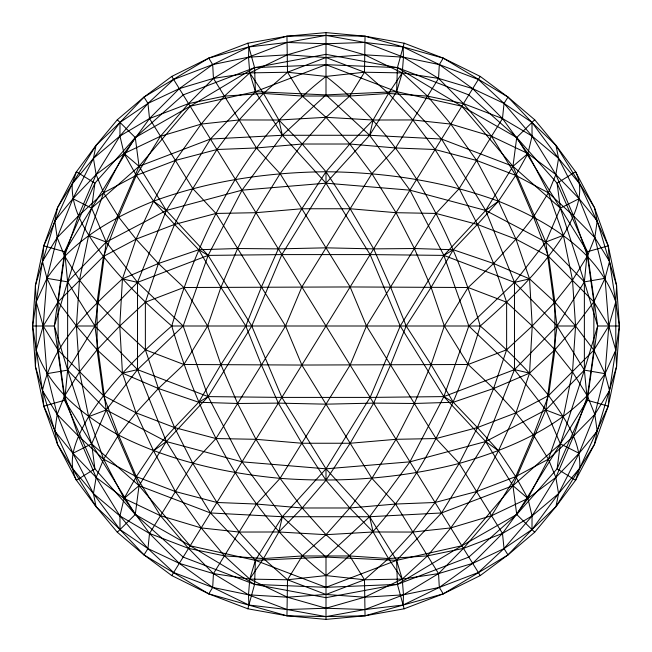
<?xml version="1.0" encoding="UTF-8"?>
<svg xmlns="http://www.w3.org/2000/svg" width="652" height="652" viewBox="0 0 652 652"><rect width="100%" height="100%" fill="white"/><g stroke="black" fill="none" stroke-linecap="round" stroke-linejoin="round"><path stroke-width="0.98" d="M120.017 122.446L93.44 158.395L72.233 183.864C70.978 211.419 88.069 235.127 103.415 256.44C123.717 281.941 147.173 304.663 171.753 326C199.553 420.442 246.79 514.183 326 575.577L364.492 579.767L402.251 579.106L438.551 573.605L472.7 563.369L504.045 548.585L531.983 529.554L558.56 493.605L579.767 468.136C581.022 440.581 563.931 416.872 548.585 395.56C528.283 370.059 504.827 347.337 480.247 326C452.447 231.558 405.21 137.816 326 76.423C246.79 137.816 199.553 231.558 171.753 326C140.816 352.993 111.011 381.99 88.631 416.669C77.979 435.397 65.697 458.91 76.423 480.247L94.907 468.821L91.639 443.873L67.629 370.132L54.336 326L67.629 281.868L91.639 208.127L94.907 183.179L76.423 171.753L72.233 183.864L43.766 245.82L42.462 261.419L32.6 326L42.462 390.581L43.766 406.18L72.233 468.136L93.44 493.605L120.017 529.554L147.955 548.585L179.3 563.369L213.448 573.605L249.749 579.106L287.508 579.767L326 575.577C405.21 514.183 452.447 420.442 480.247 326C511.184 299.007 540.989 270.01 563.369 235.331C574.021 216.603 586.303 193.09 575.577 171.753L557.093 183.179L560.361 208.127L584.371 281.868L597.664 326L587.33 400.238L557.093 468.821L516.726 514.477L468.821 557.093L397.41 584.371L326 597.664L254.59 584.371L183.179 557.093L135.274 514.477L94.907 468.821L64.67 400.238L54.336 326L64.67 251.762L94.907 183.179L135.274 137.523L183.179 94.907L254.59 67.629L326 54.336L397.41 67.629L468.821 94.907L516.726 137.523L557.093 183.179L587.33 251.762L597.664 326L584.371 370.132L560.361 443.873L557.093 468.821L575.577 480.247L579.767 468.136L608.234 406.18L609.538 390.581L619.4 326L609.538 261.419L608.234 245.82L579.767 183.864L558.56 158.395L531.983 122.446L504.045 103.415L472.7 88.631L438.551 78.395L402.251 72.894L364.492 72.233L326 76.423L287.508 72.233L249.749 72.894L213.448 78.395L179.3 88.631L147.955 103.415L120.017 122.446L119.944 136.048L124.084 153.546L136.292 175.372L153.546 201.207L174.573 224.435L198.697 249.749L220.898 287.369L245.82 326L261.419 364.965L278.331 403.123L301.843 443.246L326 480.247L349.806 507.981L373.123 531.983L388.502 558.56L402.251 579.106L403.482 594.828L403.123 605.04L365.047 615.79L326 619.4L286.953 615.79L247.833 608.797L208.754 593.866L171.753 575.577L144.019 554.909L117.311 532.236L96.023 506.628L76.423 480.247L57.523 444.346L43.766 406.18L35.404 366.473L32.6 326L35.404 285.527L43.766 245.82L57.523 207.654L76.423 171.753L96.023 145.372L117.311 119.764L144.019 97.091L171.753 76.423L208.754 58.134L247.833 43.203L286.953 36.21L326 32.6L365.047 36.21L404.167 43.203L443.246 58.134L480.247 76.423L507.981 97.091L534.689 119.764L555.977 145.372L575.577 171.753L594.477 207.654L608.234 245.82L616.596 285.527L619.4 326L616.596 366.473L608.234 406.18L594.477 444.346L575.577 480.247L555.977 506.628L534.689 532.236L507.981 554.909L480.247 575.577L443.246 593.866L404.167 608.797L365.047 615.79L326 616.596L286.953 615.79L208.754 593.866L144.019 554.909L120.017 529.554L96.023 506.628L57.523 444.346L54.809 431.102L35.404 366.473L36.21 350.132L36.21 301.868L35.404 285.527L54.809 220.898L57.523 207.654L96.023 145.372L120.017 122.446L144.019 97.091L208.754 58.134L286.953 36.21L326 35.404L365.047 36.21L443.246 58.134L507.981 97.091L531.983 122.446L555.977 145.372L594.477 207.654L597.191 220.898L616.596 285.527L615.79 301.868L615.79 350.132L616.596 366.473L597.191 431.102L594.477 444.346L555.977 506.628L531.983 529.554L507.981 554.909L443.246 593.866L403.123 605.04L364.965 609.538L326 616.596L287.035 609.538L248.877 605.04L212.691 587.419L173.652 572.505L147.955 548.585L119.944 515.952L96.137 477.427L78.395 436.033L64.581 396.025L58.134 350.157L58.134 301.843L64.581 255.975L78.395 215.967L96.137 174.573L119.944 136.048L147.955 103.415L173.652 79.495L212.691 64.581L248.877 46.96L287.035 42.462L326 35.404L364.965 42.462L403.123 46.96L439.309 64.581L478.348 79.495L504.045 103.415L532.056 136.048L555.863 174.573L573.605 215.967L587.419 255.975L593.866 301.843L593.866 350.157L587.419 396.025L573.605 436.033L555.863 477.427L532.056 515.952L504.045 548.585L478.348 572.505L439.309 587.419L403.123 605.04M531.983 529.554L532.056 515.952L527.916 498.454L515.708 476.628L498.454 450.793L477.427 427.565L453.303 402.251L431.102 364.631L406.18 326L390.581 287.035L373.669 248.877L350.157 208.754L326 171.753L302.194 144.019L278.877 120.017L263.498 93.44L249.749 72.894L248.518 57.172L248.877 46.96M286.953 615.79L287.508 579.767L302.21 555.977L326 534.689L349.806 507.981L371.901 478.348L396.025 439.309L414.387 403.482L431.102 364.631L444.346 326L468.136 287.508L493.605 263.498L515.952 239.154L533.466 216.929L548.381 192.796L555.863 174.573L558.56 158.395L555.977 145.372M365.047 36.21L364.492 72.233L349.79 96.023L326 117.311L302.194 144.019L280.099 173.652L255.975 212.691L237.613 248.518L220.898 287.369L207.654 326L183.864 364.492L158.395 388.502L136.048 412.846L118.534 435.071L103.619 459.204L96.137 477.427L93.44 493.605L96.023 506.628M531.983 122.446L532.056 136.048L527.916 153.546L515.708 175.372L498.454 201.207L485.683 210.449L443.873 255.397L400.238 326L370.132 397.41L326 468.821L282.365 516.726L255.397 560.361L254.59 584.371L247.833 608.797M120.017 529.554L119.944 515.952L124.084 498.454L136.292 476.628L153.546 450.793L166.317 441.551L208.127 396.603L251.762 326L281.868 254.59L326 183.179L369.635 135.274L396.603 91.639L397.41 67.629L404.167 43.203M122.446 278.877L119.764 326L122.446 373.123L136.048 412.846L153.546 450.793L175.372 491.551L201.207 527.916L224.435 555.863L249.749 579.106L287.369 597.191L326 608.234L364.965 609.538L403.482 594.828L439.309 587.419L472.7 563.369L502.48 533.466L527.916 498.454L548.381 459.204L563.369 416.669L572.505 371.901L575.577 326L572.505 280.099L563.369 235.331L548.381 192.796L527.916 153.546L502.48 118.534L472.7 88.631L439.309 64.581L403.482 57.172L364.631 54.809L326 57.523L287.369 54.809L248.518 57.172L212.691 64.581L179.3 88.631L149.52 118.534L124.084 153.546L103.619 192.796L88.631 235.331L79.495 280.099L76.423 326L79.495 371.901L88.631 416.669L103.619 459.204L124.084 498.454L149.52 533.466L179.3 563.369L212.691 587.419L248.518 594.828L287.369 597.191L326 594.477L364.631 597.191L403.482 594.828L438.551 573.605L463.433 548.381L491.551 515.708L515.708 476.628L533.466 435.071L548.585 395.56L554.909 349.806L554.909 302.194L548.585 256.44L533.466 216.929L515.708 175.372L491.551 136.292L463.433 103.619L438.551 78.395L403.482 57.172L364.965 42.462L326 43.766L287.035 42.462L248.518 57.172L213.448 78.395L188.567 103.619L160.449 136.292L136.292 175.372L118.534 216.929L103.415 256.44L97.091 302.194L97.091 349.806L103.415 395.56L118.534 435.071L136.292 476.628L160.449 515.708L188.567 548.381L213.448 573.605L248.518 594.828L287.035 609.538L326 608.234L364.631 597.191L402.251 579.106L427.565 555.863L450.793 527.916L476.628 491.551L498.454 450.793L515.952 412.846L529.554 373.123L532.236 326L529.554 278.877L515.952 239.154L498.454 201.207L476.628 160.449L450.793 124.084L427.565 96.137L402.251 72.894L364.631 54.809L326 43.766L287.369 54.809L249.749 72.894L224.435 96.137L201.207 124.084L175.372 160.449L153.546 201.207L136.048 239.154L122.446 278.877C88.925 309.798 52.404 344.232 42.462 390.581L57.172 414.387L72.894 453.303L93.44 493.605L119.944 515.952L149.52 533.466L188.567 548.381L224.435 555.863L263.498 558.56L302.21 555.977L349.79 555.977L388.502 558.56L427.565 555.863L463.433 548.381L502.48 533.466L532.056 515.952L558.56 493.605L579.106 453.303L594.828 414.387L605.04 373.669L608.797 326L605.04 278.331L594.828 237.613L579.106 198.697L558.56 158.395L532.056 136.048L502.48 118.534L463.433 103.619L427.565 96.137L388.502 93.44L349.79 96.023L302.21 96.023L263.498 93.44L224.435 96.137L188.567 103.619L149.52 118.534L119.944 136.048L93.44 158.395L72.894 198.697L57.172 237.613L46.96 278.331L43.203 326L46.96 373.669L57.172 414.387L54.809 431.102L72.894 453.303L96.137 477.427L124.084 498.454L160.449 515.708L201.207 527.916L239.154 532.056L278.877 531.983L326 534.689L373.123 531.983L412.846 532.056L450.793 527.916L491.551 515.708L527.916 498.454L555.863 477.427L579.106 453.303L597.191 431.102L594.828 414.387L587.419 396.025L572.505 371.901L554.909 349.806L532.236 326L506.628 302.21L468.136 287.508L350.132 286.953L183.864 287.508L145.372 302.21L119.764 326L97.091 349.806L79.495 371.901L64.581 396.025L57.172 414.387L78.395 436.033L103.619 459.204L136.292 476.628L175.372 491.551L216.929 502.48L256.44 504.045L302.194 507.981L349.806 507.981L395.56 504.045L435.071 502.48L476.628 491.551L515.708 476.628L548.381 459.204L573.605 436.033L594.828 414.387L609.538 390.581L605.04 373.669L593.866 350.157L575.577 326L554.909 302.194L529.554 278.877L493.605 263.498L453.303 249.749L414.387 248.518L373.669 248.877L326 247.833L278.331 248.877L237.613 248.518L198.697 249.749L158.395 263.498L122.446 278.877L137.523 282.365L183.179 326L208.127 396.603L242.047 461.836L282.365 516.726L326 557.093L396.603 560.361L461.836 545.781L516.726 514.477L587.33 400.238L584.371 370.132L584.371 281.868L587.33 251.762L516.726 137.523L461.836 106.219L397.41 67.629L326 64.67L254.59 67.629L190.164 106.219L135.274 137.523L64.67 251.762L67.629 281.868L67.629 370.132L64.67 400.238L135.274 514.477L190.164 545.781L254.59 584.371L326 587.33L397.41 584.371L461.836 545.781L512.961 485.683L560.361 443.873L579.106 453.303M579.106 198.697L555.863 174.573L527.916 153.546L491.551 136.292L450.793 124.084L412.846 119.944L373.123 120.017L326 117.311L278.877 120.017L239.154 119.944L201.207 124.084L160.449 136.292L124.084 153.546L96.137 174.573L72.894 198.697L54.809 220.898L57.172 237.613L64.581 255.975L79.495 280.099L97.091 302.194L119.764 326L145.372 349.79L183.864 364.492L301.868 365.047L468.136 364.492L506.628 349.79L532.236 326L554.909 302.194L572.505 280.099L587.419 255.975L594.828 237.613L597.191 220.898L579.106 198.697L560.361 208.127L512.961 166.317L461.836 106.219L396.603 91.639L326 64.67L255.397 91.639L210.449 139.039L166.317 210.449L137.523 282.365L137.523 369.635L166.317 441.551L210.449 512.961L255.397 560.361L249.749 579.106L248.518 594.828L248.877 605.04M72.894 453.303L91.639 443.873L139.039 485.683L190.164 545.781L255.397 560.361L326 587.33L396.603 560.361L441.551 512.961L485.683 441.551L514.477 369.635L514.477 282.365L485.683 210.449L441.551 139.039L396.603 91.639L402.251 72.894L403.482 57.172L403.123 46.96M605.04 373.669C571.78 422.846 514.355 447.557 459.204 463.433C400.833 478.429 340.132 482.806 280.099 478.348C224.321 473.124 168.746 460.499 118.534 435.071C83.546 415.911 49.503 389.203 36.21 350.132L43.203 326L58.134 301.843L103.415 256.44L136.048 239.154L174.573 224.435L215.967 213.448L255.975 212.691L301.843 208.754L350.157 208.754L396.025 212.691L436.033 213.448L477.427 224.435L515.952 239.154L548.585 256.44L593.866 301.843L608.797 326L615.79 350.132L605.04 373.669L584.371 370.132L545.781 409.953L485.683 441.551L409.953 461.836L326 468.821L242.047 461.836L166.317 441.551L139.039 485.683L135.274 514.477L117.311 532.236M46.96 278.331L36.21 301.868L43.203 326L58.134 350.157L103.415 395.56L136.048 412.846L174.573 427.565L215.967 438.551L255.975 439.309L301.843 443.246L350.157 443.246L396.025 439.309L436.033 438.551L477.427 427.565L515.952 412.846L548.585 395.56L593.866 350.157L608.797 326L615.79 301.868C597.599 250.221 546.596 220.62 498.454 201.207C443.327 180.914 384.59 172.291 326 171.753C267.41 172.291 208.673 180.914 153.546 201.207C112.543 217.678 71.956 240.71 46.96 278.331L58.134 301.843L76.423 326L97.091 349.806L122.446 373.123L158.395 388.502L198.697 402.251L237.613 403.482L278.331 403.123L326 404.167L373.669 403.123L414.387 403.482L453.303 402.251L493.605 388.502L529.554 373.123L554.909 349.806L575.577 326L593.866 301.843L605.04 278.331L609.538 261.419L594.828 237.613L573.605 215.967L548.381 192.796L515.708 175.372L476.628 160.449L435.071 149.52L395.56 147.955L349.806 144.019L302.194 144.019L256.44 147.955L216.929 149.52L175.372 160.449L136.292 175.372L103.619 192.796L78.395 215.967L57.172 237.613L42.462 261.419L46.96 278.331L67.629 281.868L106.219 242.047L166.317 210.449L242.047 190.164L326 183.179L409.953 190.164L485.683 210.449L512.961 166.317L516.726 137.523L534.689 119.764M72.894 198.697L91.639 208.127L139.039 166.317L210.449 139.039L282.365 135.274L369.635 135.274L441.551 139.039L512.961 166.317L545.781 242.047L557.093 326L545.781 409.953L512.961 485.683L441.551 512.961L369.635 516.726L282.365 516.726L210.449 512.961L139.039 485.683L106.219 409.953L94.907 326L106.219 242.047L139.039 166.317L190.164 106.219L255.397 91.639L326 94.907L396.603 91.639M96.023 145.372L93.44 158.395L96.137 174.573L103.619 192.796L118.534 216.929L136.048 239.154L158.395 263.498L183.864 287.508L207.654 326L220.898 364.631L237.613 403.482L255.975 439.309L280.099 478.348L302.194 507.981L326 534.689L349.79 555.977L364.492 579.767L365.047 615.79M555.977 506.628L558.56 493.605L555.863 477.427L548.381 459.204L533.466 435.071L515.952 412.846L493.605 388.502L468.136 364.492L444.346 326L431.102 287.369L414.387 248.518L396.025 212.691L371.901 173.652L349.806 144.019L326 117.311L302.21 96.023L287.508 72.233L286.953 36.21M249.749 579.106L263.498 558.56L278.877 531.983L282.365 516.726M560.361 443.873L545.781 409.953L514.477 369.635L468.821 326L443.873 255.397L409.953 190.164L369.635 135.274L373.123 120.017L388.502 93.44L402.251 72.894M326 32.6L326 94.907L282.365 135.274L242.047 190.164L208.127 255.397L183.179 326L137.523 369.635L106.219 409.953L91.639 443.873M255.397 560.361L326 557.093L369.635 516.726L409.953 461.836L443.873 396.603L468.821 326L514.477 282.365L545.781 242.047L560.361 208.127M153.546 450.793L174.573 427.565L198.697 402.251L220.898 364.631L245.82 326L261.419 287.035L278.331 248.877L301.843 208.754L326 171.753L349.806 144.019L373.123 120.017M498.454 201.207L477.427 224.435L453.303 249.749L431.102 287.369L406.18 326L390.581 364.965L373.669 403.123L350.157 443.246L326 480.247L302.194 507.981L278.877 531.983M443.246 58.134L439.309 64.581L438.551 78.395L395.56 147.955L371.901 173.652L350.157 208.754L301.868 286.953L285.527 326L215.967 438.551L192.796 463.433L149.52 533.466L147.955 548.585L144.019 554.909M208.754 593.866L212.691 587.419L213.448 573.605L256.44 504.045L280.099 478.348L326 404.167L350.132 365.047L366.473 326L436.033 213.448L459.204 188.567L502.48 118.534L504.045 103.415L507.981 97.091M46.96 373.669L67.629 370.132L94.907 326L137.523 282.365L208.127 255.397L281.868 254.59L370.132 254.59L443.873 255.397L514.477 282.365L557.093 326L584.371 370.132M171.753 575.577L480.247 76.423M67.629 281.868L94.907 326L137.523 369.635L208.127 396.603L281.868 397.41L370.132 397.41L443.873 396.603L514.477 369.635L557.093 326L584.371 281.868L605.04 278.331M124.084 498.454L139.039 485.683M512.961 166.317L527.916 153.546M198.697 402.251L208.127 396.603M443.873 255.397L453.303 249.749M88.631 416.669L106.219 409.953L166.317 441.551M485.683 210.449L545.781 242.047L563.369 235.331M43.766 406.18L64.67 400.238M587.33 251.762L608.234 245.82M122.446 373.123L137.523 369.635M514.477 282.365L529.554 278.877M32.6 326L54.336 326M76.423 326L94.907 326M171.753 326L480.247 326M557.093 326L575.577 326M597.664 326L619.4 326M514.477 369.635L529.554 373.123M43.766 245.82L64.67 251.762M587.33 400.238L608.234 406.18M88.631 235.331L106.219 242.047L137.523 282.365M545.781 409.953L563.369 416.669M198.697 249.749L208.127 255.397L251.762 326L281.868 397.41L326 468.821L369.635 516.726L396.603 560.361L402.251 579.106M249.749 72.894L255.397 91.639L282.365 135.274L326 183.179L370.132 254.59L400.238 326L443.873 396.603L453.303 402.251M153.546 201.207L166.317 210.449L208.127 255.397M443.873 396.603L485.683 441.551L498.454 450.793M124.084 153.546L139.039 166.317L166.317 210.449M485.683 441.551L512.961 485.683L527.916 498.454M326 94.907L369.635 135.274M117.311 119.764L135.274 137.523L139.039 166.317M534.689 532.236L516.726 514.477L512.961 485.683M545.781 242.047L584.371 281.868M67.629 370.132L106.219 409.953M507.981 554.909L504.045 548.585L502.48 533.466L459.204 463.433L436.033 438.551L366.473 326L350.132 286.953L301.843 208.754L280.099 173.652L256.44 147.955L213.448 78.395L212.691 64.581L208.754 58.134M144.019 97.091L147.955 103.415L149.52 118.534L192.796 188.567L215.967 213.448L285.527 326L301.868 365.047L326 404.167L371.901 478.348L395.56 504.045L438.551 573.605L439.309 587.419L443.246 593.866M171.753 76.423L480.247 575.577M91.639 208.127L106.219 242.047M247.833 43.203L254.59 67.629L255.397 91.639M404.167 608.797L397.41 584.371L396.603 560.361M278.877 120.017L282.365 135.274M369.635 516.726L373.123 531.983M326 171.753L326 183.179M326 468.821L326 480.247M326 557.093L326 619.4M158.395 263.498L145.372 302.21L145.372 349.79L158.395 388.502L174.573 427.565L192.796 463.433L216.929 502.48L239.154 532.056L263.498 558.56L287.508 579.767L326 594.477L364.492 579.767L388.502 558.56L412.846 532.056L435.071 502.48L459.204 463.433L477.427 427.565L493.605 388.502L506.628 349.79L506.628 302.21L493.605 263.498L477.427 224.435L459.204 188.567L435.071 149.52L412.846 119.944L388.502 93.44L364.492 72.233L326 57.523L287.508 72.233L263.498 93.44L239.154 119.944L216.929 149.52L192.796 188.567L174.573 224.435L158.395 263.498"/></g></svg>
